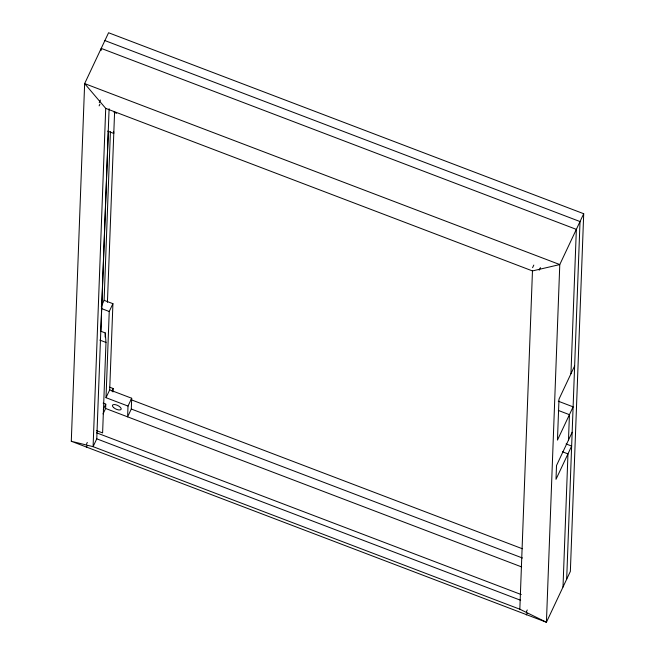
<?xml version="1.0" encoding="UTF-8"?>
<svg xmlns="http://www.w3.org/2000/svg" width="655" height="655" viewBox="0 0 655 655"><rect width="100%" height="100%" fill="white"/><g stroke="black" fill="none" stroke-linecap="round" stroke-linejoin="round"><path stroke-width="0.98" d="M71.289 441.274L84.642 83.594L108.574 32.75L583.711 213.727L570.358 571.406L546.426 622.25L71.289 441.274L93.092 446.661L519.833 609.207L546.426 622.25L559.779 264.571L583.711 213.727M101.132 50.443L101.206 48.396L576.351 229.373L570.955 373.735M105.717 108.378L532.466 270.924L559.779 264.571L84.642 83.594L105.717 108.378L93.092 446.661L96.768 438.834L109.098 108.73M108.329 131.434L100.87 331.258L105.267 332.936L105.987 342.434L102.606 432.93L96.449 430.581M101.255 306.417L104.112 300.334L110.408 131.729M105.119 337.006L105.267 332.936M107.428 302.348L114.609 111.465M103.048 413.911L105.611 408.466L105.774 404.151L103.138 403.152M112.914 303.683L109.696 389.872L131.696 398.248L131.295 409.023L127.61 416.842L128.012 406.067L106.012 397.691L109.238 311.502L112.914 303.683L104.112 300.334M113.004 391.96L113.135 388.513L109.614 387.171M519.833 609.207L532.466 270.924M562.997 587.052L567.967 453.89L562.408 451.77M568.483 440.103L569.432 414.672L558.314 410.439M566.673 579.225L580.027 221.554L104.89 40.569M99.241 102.63L100.469 100.027M99.118 105.864L99.937 104.129M106.012 397.691L109.696 389.872M86.493 444.147L87.303 442.412M103.293 409.432L105.774 404.151M111.907 391.117L113.135 388.513M86.37 447.381L87.189 445.637M128.012 406.067L131.696 398.248M532.581 267.69L533.809 265.078M539.18 270.204L540.408 267.592M574.64 365.916L558.993 399.157L557.462 440.094L573.109 406.853L558.289 401.204M572.159 432.275L556.513 465.525L556.005 479.313L571.643 446.063L566.092 443.951M526.432 611.721L527.25 609.977M526.309 614.947L527.128 613.211M113.995 112.267L116.631 113.274M107.633 131.082L113.79 133.432L113.651 131.532M101.312 308.489L109.238 311.502M99.83 340.084L105.987 342.434M131.147 399.738L522.313 548.734M131.295 409.023L522.461 558.011M105.611 408.466L521.65 566.927M96.596 432.824L521.241 594.568M96.768 438.834L520.651 600.291M113.643 407.606A4.773 2.014 25.2 0 0 121.044 409.44A4.773 2.014 25.2 0 0 115.755 404.749A4.773 2.014 25.2 0 0 113.643 407.606"/></g></svg>
